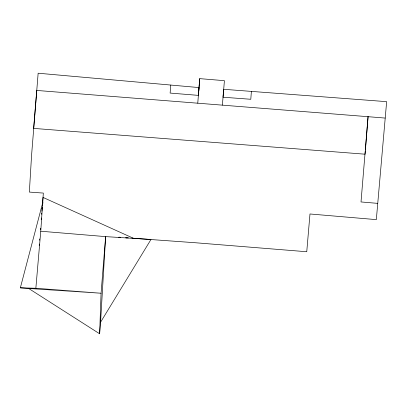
<?xml version="1.0" encoding="UTF-8"?>
<svg xmlns="http://www.w3.org/2000/svg" width="407" height="407" viewBox="0 0 407 407"><rect width="100%" height="100%" fill="white"/><g stroke="black" fill="none" stroke-linecap="round" stroke-linejoin="round"><path stroke-width="0.61" d="M99.629 333.781L101.073 293.238L105.637 236.62L150.982 239.464L100.565 322.227L99.629 333.781L28.653 288.461L20.35 287.82L42.481 203.576L42.333 205.469M100.565 322.227L105.637 236.62L40.761 231.227L43.33 193.081L29.355 192.084L31.563 155.428L38.146 73.219L199.018 87.576L198.382 95.37L170.116 93.076L170.792 85.114M41.631 219.368L41.728 218.116M42.414 208.755L42.506 207.509M42.786 203.765L42.923 201.892M251.389 91.397L250.793 99.277L223.036 97.217L223.697 89.296L386.65 101.658L376.327 219.627L309.981 213.98L306.756 251.74L195.833 242.781L132.158 238.181M39.611 240.232L39.708 238.97M40.451 229.487L40.552 228.225M41.244 219.373L41.341 218.111M41.636 214.321L41.738 213.054M41.885 211.157L42.135 207.997M39.235 245.365L39.331 244.103M40.476 229.594L40.573 228.332M42.114 208.771L42.216 207.509M42.364 205.616L43.01 197.415L133.415 238.278L132.153 238.202M198.382 95.37L199.74 78.637L224.42 80.672L222.38 105.138M197.766 103.185L199.74 78.637M365.196 151.429L361.014 201.958L377.665 203.363M365.298 150.168L368.065 116.692L385.144 118.071M20.35 287.82L35.852 288.268L40.761 231.227M118.895 237.408L120.162 237.485M125.839 237.825L127.106 237.902M28.653 288.461L101.073 293.238L35.852 288.268M118.92 237.174L120.182 237.271M125.855 237.698L128.373 237.892M368.065 116.692L365.074 154.197L33.644 128.393L36.767 90.446L368.065 116.692"/></g></svg>
